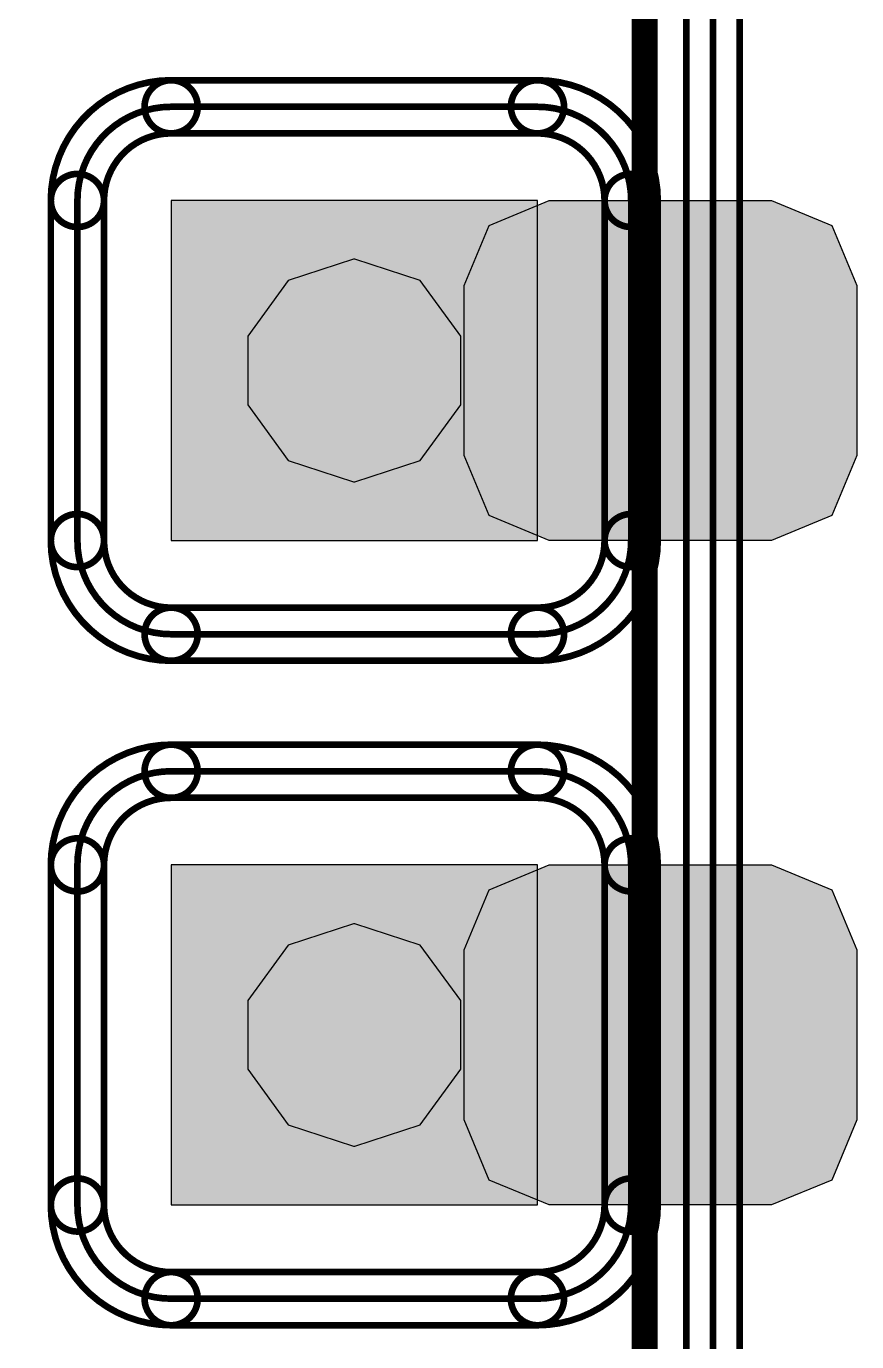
# Model space of a CAD drawing. Header units: millimetres. Extents: x -20.3 to 71.3, y -20.5 to 20.3.
# Drawn here: x 37.74 to 40.91, y -1.05 to 3.98 of the extents above; entities that cross this region are included whole.
import ezdxf

# ---------------------------------------------------------------- set-up
doc = ezdxf.new("R2010")
doc.units = ezdxf.units.MM
for name, color, linetype, true_color in [('Bottom Layer', 7, 'Continuous', 0x0000ff), ('Hole Layer', 7, 'Continuous', 0x222222), ('Top Layer', 7, 'Continuous', 0xff0000), ('Top Silkscreen Layer', 7, 'Continuous', 0xffcc00)]:
    doc.layers.add(name, color=color, linetype=linetype, true_color=true_color)

msp = doc.modelspace()

# ---------------------------------------------------------------- hatches: boundary and pattern name
at = {"layer": 'Bottom Layer'}
for points in [[(39.6891, 2.017), (39.6891, 3.317), (38.2891, 3.317), (38.2891, 2.017)], [(39.6891, -0.523), (39.6891, 0.777), (38.2891, 0.777), (38.2891, -0.523)]]:
    msp.add_hatch(color=256, dxfattribs=at).paths.add_polyline_path(points)
at = {"layer": 'Hole Layer'}
for points in [[(38.9916, 2.242), (39.2414, 2.3232), (39.3958, 2.5357), (39.3958, 2.7983), (39.2414, 3.0108), (38.9916, 3.092), (38.9865, 3.092), (38.7367, 3.0108), (38.5823, 2.7983), (38.5823, 2.5357), (38.7367, 2.3232), (38.9865, 2.242)], [(38.9916, -0.298), (39.2414, -0.2168), (39.3958, -0.0043), (39.3958, 0.2583), (39.2414, 0.4708), (38.9916, 0.552), (38.9865, 0.552), (38.7367, 0.4708), (38.5823, 0.2583), (38.5823, -0.0043), (38.7367, -0.2168), (38.9865, -0.298)]]:
    msp.add_hatch(color=256, dxfattribs=at).paths.add_polyline_path(points)
at = {"layer": 'Top Layer'}
for points in [[(39.6891, 2.017), (39.6891, 3.317), (38.2891, 3.317), (38.2891, 2.017)], [(40.9091, 2.342), (40.8139, 2.1122), (40.5841, 2.017), (39.7341, 2.017), (39.5043, 2.1122), (39.4091, 2.342), (39.4091, 2.992), (39.5043, 3.2218), (39.7341, 3.317), (40.5841, 3.317), (40.8139, 3.2218), (40.9091, 2.992)], [(39.6891, -0.523), (39.6891, 0.777), (38.2891, 0.777), (38.2891, -0.523)], [(40.9091, -0.198), (40.8139, -0.4278), (40.5841, -0.523), (39.7341, -0.523), (39.5043, -0.4278), (39.4091, -0.198), (39.4091, 0.452), (39.5043, 0.6818), (39.7341, 0.777), (40.5841, 0.777), (40.8139, 0.6818), (40.9091, 0.452)]]:
    msp.add_hatch(color=256, dxfattribs=at).paths.add_polyline_path(points)

# ---------------------------------------------------------------- linework, layer by layer
at = {"layer": 'Bottom Layer', "const_width": 0.0254}
for points in [[(40.2583, 16.2449, -1), (40.4615, 16.2449), (40.4615, -17.0389, -1), (40.2583, -17.0389)], [(37.8293, 3.317, -0.414214), (38.2891, 3.7767, -1), (38.2891, 3.5735, 0.414214), (38.0325, 3.317, -1)], [(38.2891, 3.5735, -1), (38.2891, 3.7767), (39.6891, 3.7767, -1), (39.6891, 3.5735)], [(38.2891, 3.5735, -1), (38.2891, 3.7767), (38.2891, 3.7767, -1), (38.2891, 3.5735)], [(39.6891, 3.7767, -0.414214), (40.1488, 3.317, -1), (39.9456, 3.317, 0.414214), (39.6891, 3.5735, -1)], [(39.6891, 3.5735, -1), (39.6891, 3.7767), (39.6891, 3.7767, -1), (39.6891, 3.5735)], [(39.6891, 1.6589, 0.414214), (40.0472, 2.017), (40.0472, 3.317, 0.414214), (39.6891, 3.6751), (39.6891, 3.6751), (38.2891, 3.6751), (38.2891, 3.6751, 0.414214), (37.9309, 3.317), (37.9309, 2.017, 0.414214), (38.2891, 1.6589), (38.2891, 1.6589), (39.6891, 1.6589)], [(37.8293, 3.317, -1), (38.0325, 3.317), (38.0325, 2.017, -1), (37.8293, 2.017)], [(40.1488, 2.017, -1), (39.9456, 2.017), (39.9456, 3.317, -1), (40.1488, 3.317)], [(38.2891, 1.5573, -0.414214), (37.8293, 2.017, -1), (38.0325, 2.017, 0.414214), (38.2891, 1.7605, -1)], [(40.1488, 2.017, -0.414214), (39.6891, 1.5573, -1), (39.6891, 1.7605, 0.414214), (39.9456, 2.017, -1)], [(38.2891, 1.5573, -1), (38.2891, 1.7605), (38.2891, 1.7605, -1), (38.2891, 1.5573)], [(38.2891, 1.5573, -1), (38.2891, 1.7605), (39.6891, 1.7605, -1), (39.6891, 1.5573)], [(39.6891, 1.5573, -1), (39.6891, 1.7605), (39.6891, 1.7605, -1), (39.6891, 1.5573)], [(37.8293, 0.777, -0.414214), (38.2891, 1.2367, -1), (38.2891, 1.0335, 0.414214), (38.0325, 0.777, -1)], [(38.2891, 1.0335, -1), (38.2891, 1.2367), (39.6891, 1.2367, -1), (39.6891, 1.0335)], [(38.2891, 1.0335, -1), (38.2891, 1.2367), (38.2891, 1.2367, -1), (38.2891, 1.0335)], [(39.6891, 1.2367, -0.414214), (40.1488, 0.777, -1), (39.9456, 0.777, 0.414214), (39.6891, 1.0335, -1)], [(39.6891, 1.0335, -1), (39.6891, 1.2367), (39.6891, 1.2367, -1), (39.6891, 1.0335)], [(37.9309, -0.523, 0.414214), (38.2891, -0.8811), (39.6891, -0.8811), (39.6891, -0.8811, 0.414214), (40.0472, -0.523), (40.0472, 0.777, 0.414214), (39.6891, 1.1351), (39.6891, 1.1351), (38.2891, 1.1351), (38.2891, 1.1351, 0.414214), (37.9309, 0.777)], [(37.8293, 0.777, -1), (38.0325, 0.777), (38.0325, -0.523, -1), (37.8293, -0.523)], [(40.1488, -0.523, -1), (39.9456, -0.523), (39.9456, 0.777, -1), (40.1488, 0.777)], [(38.2891, -0.9827, -0.414214), (37.8293, -0.523, -1), (38.0325, -0.523, 0.414214), (38.2891, -0.7795, -1)], [(40.1488, -0.523, -0.414214), (39.6891, -0.9827, -1), (39.6891, -0.7795, 0.414214), (39.9456, -0.523, -1)], [(38.2891, -0.9827, -1), (38.2891, -0.7795), (39.6891, -0.7795, -1), (39.6891, -0.9827)], [(39.6891, -0.9827, -1), (39.6891, -0.7795), (39.6891, -0.7795, -1), (39.6891, -0.9827)]]:
    msp.add_lwpolyline(points, format="xyb", close=True, dxfattribs=at)
msp.add_lwpolyline([(19.0762, -17.0389), (19.0762, 16.2449), (40.3599, 16.2449), (40.3599, -17.0389)], close=True, dxfattribs=at)
at = {"layer": 'Bottom Layer'}
for points in [[(39.6891, 2.017), (39.6891, 3.317), (38.2891, 3.317), (38.2891, 2.017)], [(39.6891, -0.523), (39.6891, 0.777), (38.2891, 0.777), (38.2891, -0.523)]]:
    msp.add_lwpolyline(points, close=True, dxfattribs=at)
at = {"layer": 'Hole Layer'}
for points in [[(38.9916, 2.242), (39.2414, 2.3232), (39.3958, 2.5357), (39.3958, 2.7983), (39.2414, 3.0108), (38.9916, 3.092), (38.9865, 3.092), (38.7367, 3.0108), (38.5823, 2.7983), (38.5823, 2.5357), (38.7367, 2.3232), (38.9865, 2.242)], [(38.9916, -0.298), (39.2414, -0.2168), (39.3958, -0.0043), (39.3958, 0.2583), (39.2414, 0.4708), (38.9916, 0.552), (38.9865, 0.552), (38.7367, 0.4708), (38.5823, 0.2583), (38.5823, -0.0043), (38.7367, -0.2168), (38.9865, -0.298)]]:
    msp.add_lwpolyline(points, close=True, dxfattribs=at)
at = {"layer": 'Top Layer'}
for points in [[(39.6891, 2.017), (39.6891, 3.317), (38.2891, 3.317), (38.2891, 2.017)], [(40.9091, 2.342), (40.8139, 2.1122), (40.5841, 2.017), (39.7341, 2.017), (39.5043, 2.1122), (39.4091, 2.342), (39.4091, 2.992), (39.5043, 3.2218), (39.7341, 3.317), (40.5841, 3.317), (40.8139, 3.2218), (40.9091, 2.992)], [(39.6891, -0.523), (39.6891, 0.777), (38.2891, 0.777), (38.2891, -0.523)], [(40.9091, -0.198), (40.8139, -0.4278), (40.5841, -0.523), (39.7341, -0.523), (39.5043, -0.4278), (39.4091, -0.198), (39.4091, 0.452), (39.5043, 0.6818), (39.7341, 0.777), (40.5841, 0.777), (40.8139, 0.6818), (40.9091, 0.452)]]:
    msp.add_lwpolyline(points, close=True, dxfattribs=at)
at = {"layer": 'Top Silkscreen Layer', "const_width": 0.1}
msp.add_lwpolyline([(40.0991, -17.143), (40.0991, 14.857)], dxfattribs=at)
msp.add_lwpolyline([(40.0991, -17.143), (40.0991, 14.857)], dxfattribs=at)

doc.saveas('drawing.dxf')
